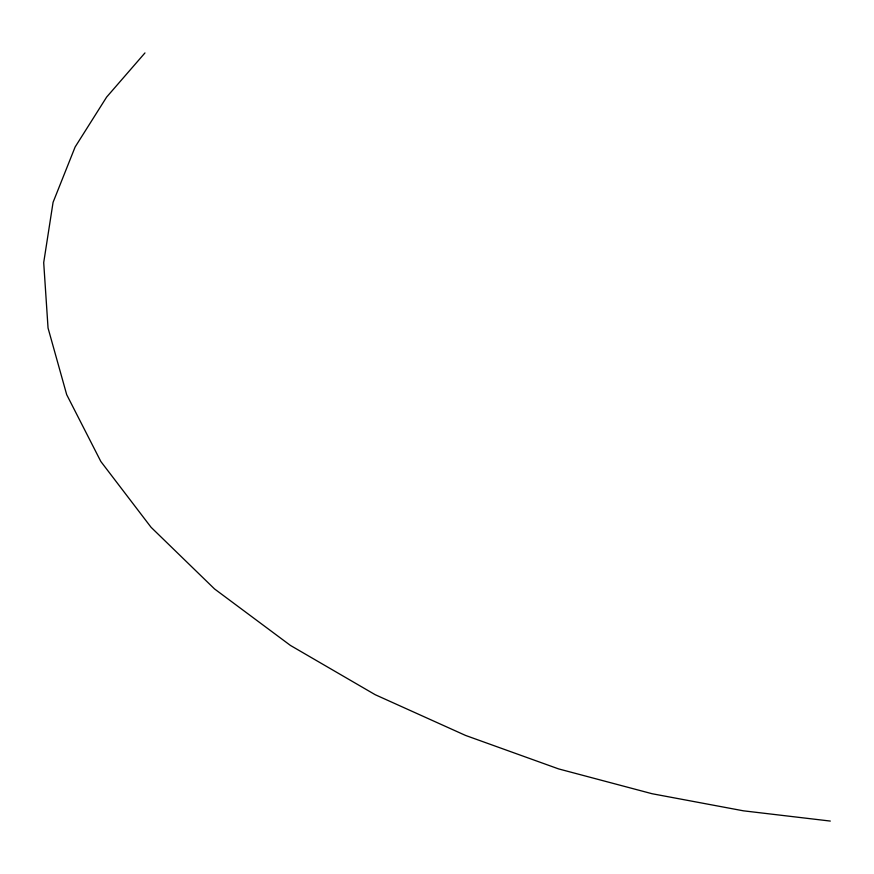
<?xml version="1.0" encoding="UTF-8"?>
<svg xmlns="http://www.w3.org/2000/svg" width="874" height="874" viewBox="0 0 874 874"><rect width="100%" height="100%" fill="white"/><g stroke="black" fill="none" stroke-linecap="round" stroke-linejoin="round"><path stroke-width="1.31" d="M144.964 52.932L106.628 97.09L75.109 147.018L53.074 202.32L43.7 262.604L48.048 328.023L66.697 394.666L100.849 461.505L151.082 527.306L214.545 588.945L290.43 645.427L375.197 694.699L465.569 735.438L558.584 768.901L652.113 793.734L743.424 810.821L830.3 821.068"/></g></svg>
